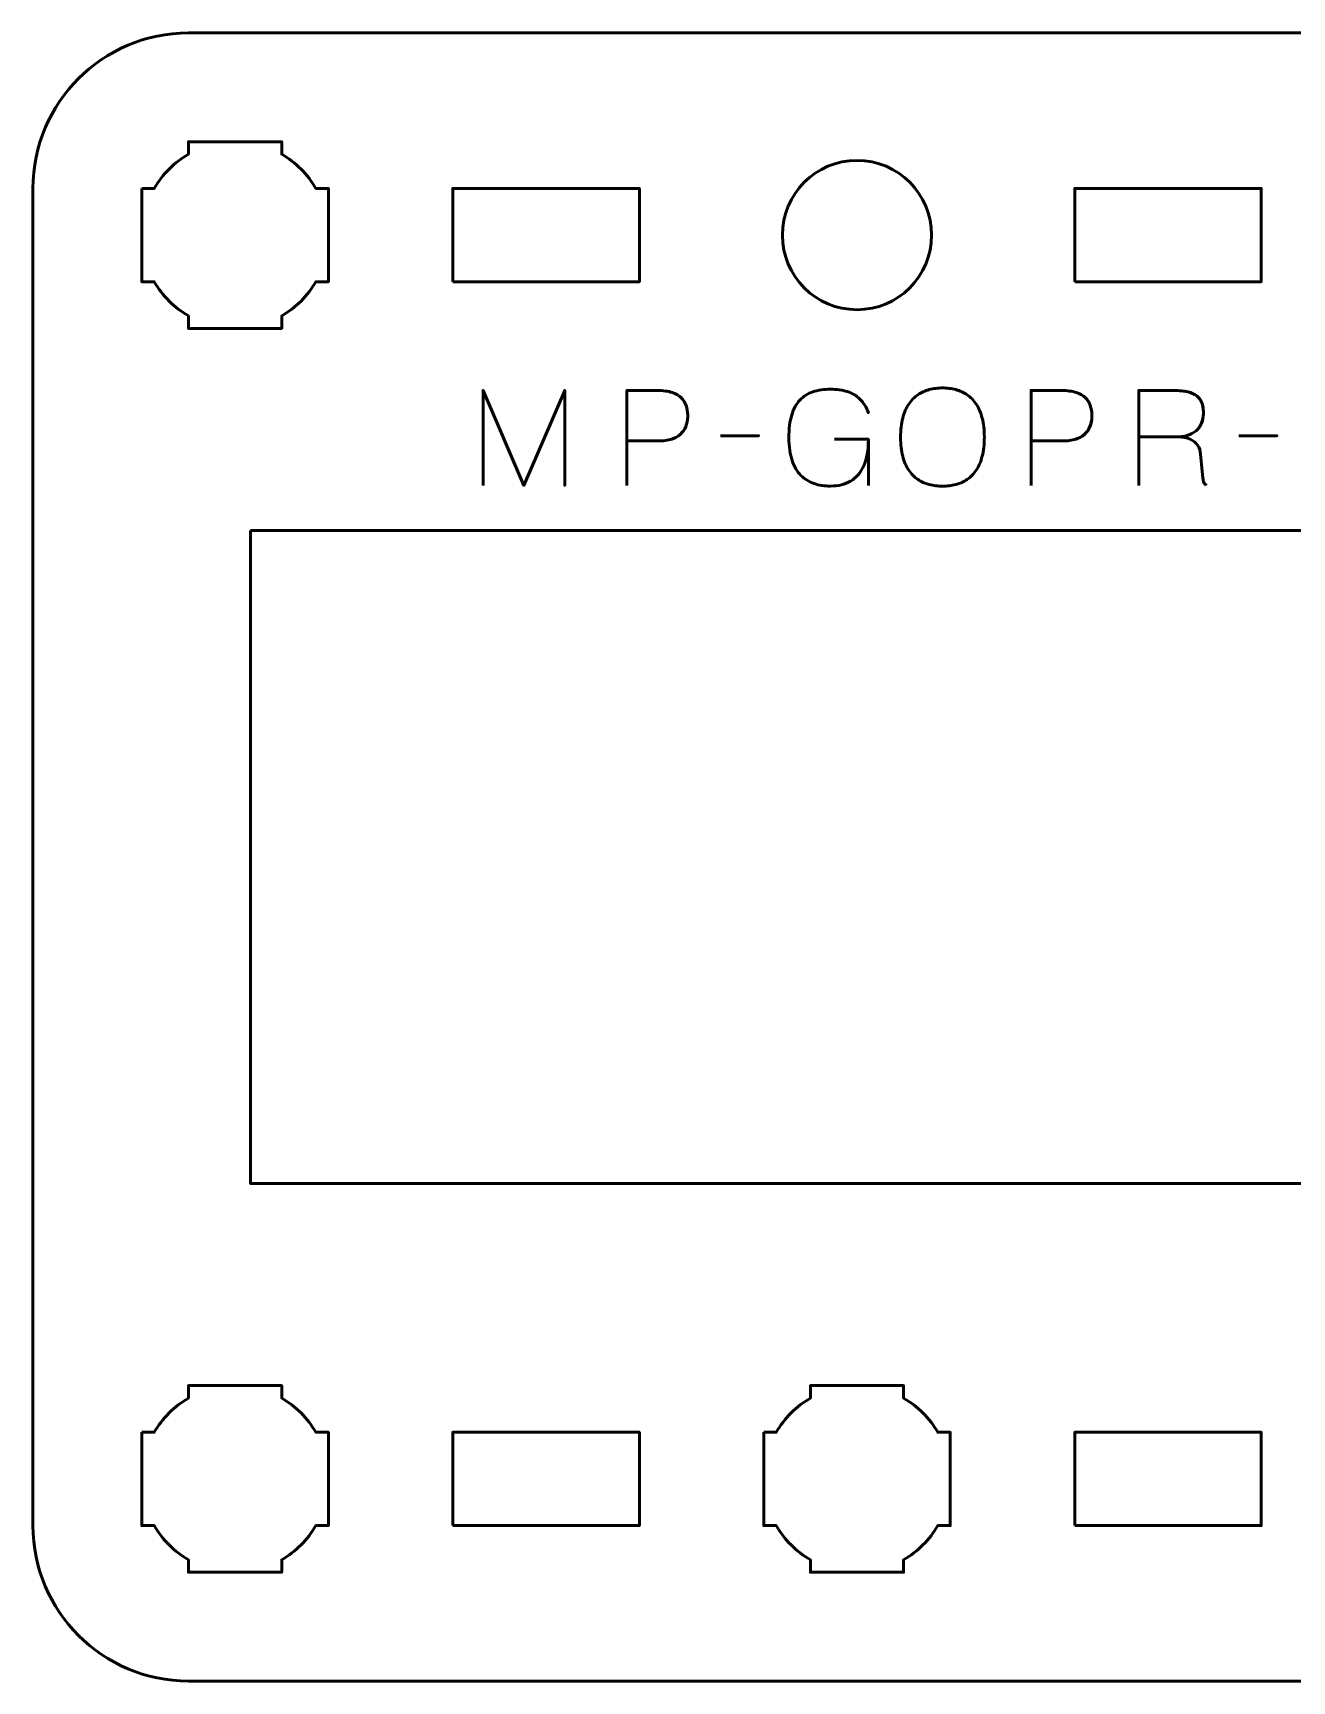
# Model space of a CAD drawing. Header units: centimetres. Extents: x -30.1 to 9.2, y -17.5 to -12.2.
# Drawn here: x -14.15 to -10.1, y -17.5 to -12.2 of the extents above; entities that cross this region are included whole.
import ezdxf

# ---------------------------------------------------------------- set-up
doc = ezdxf.new("R2010")
doc.units = ezdxf.units.CM
doc.header["$MEASUREMENT"] = 0
doc.layers.add('Layer 1', color=7, linetype='Continuous')

msp = doc.modelspace()

# ---------------------------------------------------------------- linework, layer by layer
at = {"layer": 'Layer 1', "lineweight": 53}
for points in [[(-12.8, -13), (-12.2, -13), (-12.2, -12.7), (-12.8, -12.7), (-12.8, -13)], [(-10.8, -13), (-10.2, -13), (-10.2, -12.7), (-10.8, -12.7), (-10.8, -13)], [(-12.8, -17), (-12.2, -17), (-12.2, -16.7), (-12.8, -16.7), (-12.8, -17)], [(-10.8, -17), (-10.2, -17), (-10.2, -16.7), (-10.8, -16.7), (-10.8, -17)]]:
    msp.add_lwpolyline(points, close=True, dxfattribs=at)
msp.add_ellipse((-11.5, -12.85), major_axis=(0, 0.24), ratio=1, dxfattribs=at)
for points, knots in [([(-14.15, -17), (-14.15, -17), (-14.15, -12.7), (-14.15, -12.7), (-14.15, -12.7), (-14.15, -12.42391), (-13.92609, -12.2), (-13.65, -12.2), (-13.65, -12.2), (-13.65, -12.2), (-7.35, -12.2), (-7.35, -12.2), (-7.35, -12.2), (-7.07391, -12.2), (-6.85, -12.42391), (-6.85, -12.7), (-6.85, -12.7), (-6.85, -12.7), (-6.85, -17), (-6.85, -17), (-6.85, -17), (-6.85, -17.27609), (-7.07391, -17.5), (-7.35, -17.5), (-7.35, -17.5), (-7.35, -17.5), (-13.65, -17.5), (-13.65, -17.5), (-13.65, -17.5), (-13.92609, -17.5), (-14.15, -17.27609), (-14.15, -17)], [0, 0, 0, 0, 0.125, 0.125, 0.125, 0.125, 0.25, 0.25, 0.25, 0.25, 0.375, 0.375, 0.375, 0.375, 0.5, 0.5, 0.5, 0.5, 0.625, 0.625, 0.625, 0.625, 0.75, 0.75, 0.75, 0.75, 0.875, 0.875, 0.875, 0.875, 1, 1, 1, 1]), ([(-13.8, -12.7), (-13.8, -12.7), (-13.75985, -12.7), (-13.75985, -12.7), (-13.75985, -12.7), (-13.7335, -12.65447), (-13.69553, -12.6165), (-13.65, -12.59015), (-13.65, -12.59015), (-13.65, -12.59015), (-13.65, -12.55), (-13.65, -12.55), (-13.65, -12.55), (-13.65, -12.55), (-13.5, -12.55), (-13.5, -12.55), (-13.5, -12.55), (-13.5, -12.55), (-13.35, -12.55), (-13.35, -12.55), (-13.35, -12.55), (-13.35, -12.55), (-13.35, -12.59015), (-13.35, -12.59015), (-13.35, -12.59015), (-13.30447, -12.6165), (-13.2665, -12.65447), (-13.24015, -12.7), (-13.24015, -12.7), (-13.24015, -12.7), (-13.2, -12.7), (-13.2, -12.7), (-13.2, -12.7), (-13.2, -12.7), (-13.2, -12.85), (-13.2, -12.85), (-13.2, -12.85), (-13.2, -12.85), (-13.2, -13), (-13.2, -13), (-13.2, -13), (-13.2, -13), (-13.24015, -13), (-13.24015, -13), (-13.24015, -13), (-13.2665, -13.04553), (-13.30447, -13.0835), (-13.35, -13.10985), (-13.35, -13.10985), (-13.35, -13.10985), (-13.35, -13.15), (-13.35, -13.15), (-13.35, -13.15), (-13.35, -13.15), (-13.5, -13.15), (-13.5, -13.15), (-13.5, -13.15), (-13.5, -13.15), (-13.65, -13.15), (-13.65, -13.15), (-13.65, -13.15), (-13.65, -13.15), (-13.65, -13.10985), (-13.65, -13.10985), (-13.65, -13.10985), (-13.69553, -13.0835), (-13.7335, -13.04553), (-13.75985, -13), (-13.75985, -13), (-13.75985, -13), (-13.8, -13), (-13.8, -13), (-13.8, -13), (-13.8, -13), (-13.8, -12.85), (-13.8, -12.85), (-13.8, -12.85), (-13.8, -12.85), (-13.8, -12.7), (-13.8, -12.7)], [0, 0, 0, 0, 0.05, 0.05, 0.05, 0.05, 0.1, 0.1, 0.1, 0.1, 0.15, 0.15, 0.15, 0.15, 0.2, 0.2, 0.2, 0.2, 0.25, 0.25, 0.25, 0.25, 0.3, 0.3, 0.3, 0.3, 0.35, 0.35, 0.35, 0.35, 0.4, 0.4, 0.4, 0.4, 0.45, 0.45, 0.45, 0.45, 0.5, 0.5, 0.5, 0.5, 0.55, 0.55, 0.55, 0.55, 0.6, 0.6, 0.6, 0.6, 0.65, 0.65, 0.65, 0.65, 0.7, 0.7, 0.7, 0.7, 0.75, 0.75, 0.75, 0.75, 0.8, 0.8, 0.8, 0.8, 0.85, 0.85, 0.85, 0.85, 0.9, 0.9, 0.9, 0.9, 0.95, 0.95, 0.95, 0.95, 1, 1, 1, 1]), ([(-13.44998, -13.8), (-13.44998, -13.8), (-7.54998, -13.8), (-7.54998, -13.8), (-7.54998, -13.8), (-7.54998, -13.8), (-7.54998, -15.9), (-7.54998, -15.9), (-7.54998, -15.9), (-7.54998, -15.9), (-13.44998, -15.9), (-13.44998, -15.9), (-13.44998, -15.9), (-13.44998, -15.9), (-13.44998, -13.8), (-13.44998, -13.8)], [0, 0, 0, 0, 0.25, 0.25, 0.25, 0.25, 0.5, 0.5, 0.5, 0.5, 0.75, 0.75, 0.75, 0.75, 1, 1, 1, 1]), ([(-13.8, -16.7), (-13.8, -16.7), (-13.75985, -16.7), (-13.75985, -16.7), (-13.75985, -16.7), (-13.7335, -16.65447), (-13.69553, -16.6165), (-13.65, -16.59015), (-13.65, -16.59015), (-13.65, -16.59015), (-13.65, -16.55), (-13.65, -16.55), (-13.65, -16.55), (-13.65, -16.55), (-13.5, -16.55), (-13.5, -16.55), (-13.5, -16.55), (-13.5, -16.55), (-13.35, -16.55), (-13.35, -16.55), (-13.35, -16.55), (-13.35, -16.55), (-13.35, -16.59015), (-13.35, -16.59015), (-13.35, -16.59015), (-13.30447, -16.6165), (-13.2665, -16.65447), (-13.24015, -16.7), (-13.24015, -16.7), (-13.24015, -16.7), (-13.2, -16.7), (-13.2, -16.7), (-13.2, -16.7), (-13.2, -16.7), (-13.2, -16.85), (-13.2, -16.85), (-13.2, -16.85), (-13.2, -16.85), (-13.2, -17), (-13.2, -17), (-13.2, -17), (-13.2, -17), (-13.24015, -17), (-13.24015, -17), (-13.24015, -17), (-13.2665, -17.04553), (-13.30447, -17.0835), (-13.35, -17.10985), (-13.35, -17.10985), (-13.35, -17.10985), (-13.35, -17.15), (-13.35, -17.15), (-13.35, -17.15), (-13.35, -17.15), (-13.5, -17.15), (-13.5, -17.15), (-13.5, -17.15), (-13.5, -17.15), (-13.65, -17.15), (-13.65, -17.15), (-13.65, -17.15), (-13.65, -17.15), (-13.65, -17.10985), (-13.65, -17.10985), (-13.65, -17.10985), (-13.69553, -17.0835), (-13.7335, -17.04553), (-13.75985, -17), (-13.75985, -17), (-13.75985, -17), (-13.8, -17), (-13.8, -17), (-13.8, -17), (-13.8, -17), (-13.8, -16.85), (-13.8, -16.85), (-13.8, -16.85), (-13.8, -16.85), (-13.8, -16.7), (-13.8, -16.7)], [0, 0, 0, 0, 0.05, 0.05, 0.05, 0.05, 0.1, 0.1, 0.1, 0.1, 0.15, 0.15, 0.15, 0.15, 0.2, 0.2, 0.2, 0.2, 0.25, 0.25, 0.25, 0.25, 0.3, 0.3, 0.3, 0.3, 0.35, 0.35, 0.35, 0.35, 0.4, 0.4, 0.4, 0.4, 0.45, 0.45, 0.45, 0.45, 0.5, 0.5, 0.5, 0.5, 0.55, 0.55, 0.55, 0.55, 0.6, 0.6, 0.6, 0.6, 0.65, 0.65, 0.65, 0.65, 0.7, 0.7, 0.7, 0.7, 0.75, 0.75, 0.75, 0.75, 0.8, 0.8, 0.8, 0.8, 0.85, 0.85, 0.85, 0.85, 0.9, 0.9, 0.9, 0.9, 0.95, 0.95, 0.95, 0.95, 1, 1, 1, 1]), ([(-11.8, -16.7), (-11.8, -16.7), (-11.75985, -16.7), (-11.75985, -16.7), (-11.75985, -16.7), (-11.7335, -16.65447), (-11.69553, -16.6165), (-11.65, -16.59015), (-11.65, -16.59015), (-11.65, -16.59015), (-11.65, -16.55), (-11.65, -16.55), (-11.65, -16.55), (-11.65, -16.55), (-11.5, -16.55), (-11.5, -16.55), (-11.5, -16.55), (-11.5, -16.55), (-11.35, -16.55), (-11.35, -16.55), (-11.35, -16.55), (-11.35, -16.55), (-11.35, -16.59015), (-11.35, -16.59015), (-11.35, -16.59015), (-11.30447, -16.6165), (-11.2665, -16.65447), (-11.24015, -16.7), (-11.24015, -16.7), (-11.24015, -16.7), (-11.2, -16.7), (-11.2, -16.7), (-11.2, -16.7), (-11.2, -16.7), (-11.2, -16.85), (-11.2, -16.85), (-11.2, -16.85), (-11.2, -16.85), (-11.2, -17), (-11.2, -17), (-11.2, -17), (-11.2, -17), (-11.24015, -17), (-11.24015, -17), (-11.24015, -17), (-11.2665, -17.04553), (-11.30447, -17.0835), (-11.35, -17.10985), (-11.35, -17.10985), (-11.35, -17.10985), (-11.35, -17.15), (-11.35, -17.15), (-11.35, -17.15), (-11.35, -17.15), (-11.5, -17.15), (-11.5, -17.15), (-11.5, -17.15), (-11.5, -17.15), (-11.65, -17.15), (-11.65, -17.15), (-11.65, -17.15), (-11.65, -17.15), (-11.65, -17.10985), (-11.65, -17.10985), (-11.65, -17.10985), (-11.69553, -17.0835), (-11.7335, -17.04553), (-11.75985, -17), (-11.75985, -17), (-11.75985, -17), (-11.8, -17), (-11.8, -17), (-11.8, -17), (-11.8, -17), (-11.8, -16.85), (-11.8, -16.85), (-11.8, -16.85), (-11.8, -16.85), (-11.8, -16.7), (-11.8, -16.7)], [0, 0, 0, 0, 0.05, 0.05, 0.05, 0.05, 0.1, 0.1, 0.1, 0.1, 0.15, 0.15, 0.15, 0.15, 0.2, 0.2, 0.2, 0.2, 0.25, 0.25, 0.25, 0.25, 0.3, 0.3, 0.3, 0.3, 0.35, 0.35, 0.35, 0.35, 0.4, 0.4, 0.4, 0.4, 0.45, 0.45, 0.45, 0.45, 0.5, 0.5, 0.5, 0.5, 0.55, 0.55, 0.55, 0.55, 0.6, 0.6, 0.6, 0.6, 0.65, 0.65, 0.65, 0.65, 0.7, 0.7, 0.7, 0.7, 0.75, 0.75, 0.75, 0.75, 0.8, 0.8, 0.8, 0.8, 0.85, 0.85, 0.85, 0.85, 0.9, 0.9, 0.9, 0.9, 0.95, 0.95, 0.95, 0.95, 1, 1, 1, 1])]:
    msp.add_open_spline(points, degree=3, knots=knots, dxfattribs=at)
at = {"layer": 'Layer 1', "color": 5, "lineweight": 53}
for points, knots in [([(-12.70258, -13.65494), (-12.70258, -13.65494), (-12.70258, -13.34972), (-12.70258, -13.34972), (-12.70258, -13.34972), (-12.70258, -13.34972), (-12.57135, -13.65494), (-12.57135, -13.65494), (-12.57135, -13.65494), (-12.57135, -13.65494), (-12.43969, -13.34972), (-12.43969, -13.34972), (-12.43969, -13.34972), (-12.43969, -13.34972), (-12.43969, -13.65494), (-12.43969, -13.65494), (-12.43969, -13.65494), (-12.43969, -13.65494), (-12.43969, -13.34972), (-12.43969, -13.34972), (-12.43969, -13.34972), (-12.43969, -13.34972), (-12.57135, -13.65494), (-12.57135, -13.65494), (-12.57135, -13.65494), (-12.57135, -13.65494), (-12.70258, -13.34972), (-12.70258, -13.34972), (-12.70258, -13.34972), (-12.70258, -13.34972), (-12.70258, -13.65494), (-12.70258, -13.65494)], [0, 0, 0, 0, 0.125, 0.125, 0.125, 0.125, 0.25, 0.25, 0.25, 0.25, 0.375, 0.375, 0.375, 0.375, 0.5, 0.5, 0.5, 0.5, 0.625, 0.625, 0.625, 0.625, 0.75, 0.75, 0.75, 0.75, 0.875, 0.875, 0.875, 0.875, 1, 1, 1, 1]), ([(-12.23988, -13.65494), (-12.23988, -13.65494), (-12.23988, -13.34972), (-12.23988, -13.34972), (-12.23988, -13.34972), (-12.23988, -13.34972), (-12.14251, -13.34972), (-12.14251, -13.34972), (-12.14251, -13.34972), (-12.12304, -13.34979), (-12.10703, -13.35198), (-12.0944, -13.35621), (-12.0944, -13.35621), (-12.08184, -13.36037), (-12.07196, -13.36616), (-12.06483, -13.3735), (-12.06483, -13.3735), (-12.05771, -13.38076), (-12.05263, -13.38909), (-12.04952, -13.39847), (-12.04952, -13.39847), (-12.04649, -13.40786), (-12.04473, -13.41766), (-12.0443, -13.42804), (-12.0443, -13.42804), (-12.04381, -13.43841), (-12.04501, -13.44857), (-12.04783, -13.45844), (-12.04783, -13.45844), (-12.05072, -13.46832), (-12.05559, -13.47728), (-12.06258, -13.48533), (-12.06258, -13.48533), (-12.06949, -13.49337), (-12.07887, -13.49979), (-12.09066, -13.50452), (-12.09066, -13.50452), (-12.10244, -13.50931), (-12.11704, -13.51171), (-12.13447, -13.51185), (-12.13447, -13.51185), (-12.13447, -13.51185), (-12.23988, -13.51185), (-12.23988, -13.51185), (-12.23988, -13.51185), (-12.23988, -13.51185), (-12.13447, -13.51185), (-12.13447, -13.51185), (-12.13447, -13.51185), (-12.1174, -13.51171), (-12.10293, -13.50931), (-12.09122, -13.50452), (-12.09122, -13.50452), (-12.07944, -13.49979), (-12.07005, -13.49337), (-12.063, -13.48533), (-12.063, -13.48533), (-12.05601, -13.47728), (-12.051, -13.46832), (-12.04804, -13.45844), (-12.04804, -13.45844), (-12.04508, -13.44857), (-12.04381, -13.43841), (-12.0443, -13.42804), (-12.0443, -13.42804), (-12.04473, -13.41766), (-12.04649, -13.40786), (-12.04966, -13.39847), (-12.04966, -13.39847), (-12.05277, -13.38909), (-12.05799, -13.38076), (-12.06512, -13.3735), (-12.06512, -13.3735), (-12.07231, -13.36616), (-12.08219, -13.36037), (-12.09475, -13.35621), (-12.09475, -13.35621), (-12.10738, -13.35198), (-12.12325, -13.34979), (-12.14251, -13.34972), (-12.14251, -13.34972), (-12.14251, -13.34972), (-12.23988, -13.34972), (-12.23988, -13.34972), (-12.23988, -13.34972), (-12.23988, -13.34972), (-12.23988, -13.65494), (-12.23988, -13.65494)], [0, 0, 0, 0, 0.0454545, 0.0454545, 0.0454545, 0.0454545, 0.0909091, 0.0909091, 0.0909091, 0.0909091, 0.1363636, 0.1363636, 0.1363636, 0.1363636, 0.1818182, 0.1818182, 0.1818182, 0.1818182, 0.2272727, 0.2272727, 0.2272727, 0.2272727, 0.2727273, 0.2727273, 0.2727273, 0.2727273, 0.3181818, 0.3181818, 0.3181818, 0.3181818, 0.3636364, 0.3636364, 0.3636364, 0.3636364, 0.4090909, 0.4090909, 0.4090909, 0.4090909, 0.4545455, 0.4545455, 0.4545455, 0.4545455, 0.5, 0.5, 0.5, 0.5, 0.5454545, 0.5454545, 0.5454545, 0.5454545, 0.5909091, 0.5909091, 0.5909091, 0.5909091, 0.6363636, 0.6363636, 0.6363636, 0.6363636, 0.6818182, 0.6818182, 0.6818182, 0.6818182, 0.7272727, 0.7272727, 0.7272727, 0.7272727, 0.7727273, 0.7727273, 0.7727273, 0.7727273, 0.8181818, 0.8181818, 0.8181818, 0.8181818, 0.8636364, 0.8636364, 0.8636364, 0.8636364, 0.9090909, 0.9090909, 0.9090909, 0.9090909, 0.9545455, 0.9545455, 0.9545455, 0.9545455, 1, 1, 1, 1]), ([(-11.57229, -13.50677), (-11.57229, -13.50677), (-11.4635, -13.50677), (-11.4635, -13.50677), (-11.4635, -13.50677), (-11.46364, -13.54142), (-11.46858, -13.56985), (-11.47846, -13.592), (-11.47846, -13.592), (-11.48833, -13.61423), (-11.5023, -13.6306), (-11.52051, -13.64125), (-11.52051, -13.64125), (-11.53871, -13.65184), (-11.5603, -13.65713), (-11.58542, -13.65706), (-11.58542, -13.65706), (-11.60426, -13.65713), (-11.62175, -13.65452), (-11.63791, -13.64908), (-11.63791, -13.64908), (-11.65407, -13.64372), (-11.66825, -13.63497), (-11.68039, -13.62291), (-11.68039, -13.62291), (-11.69252, -13.61084), (-11.70205, -13.5949), (-11.70882, -13.57507), (-11.70882, -13.57507), (-11.71559, -13.55525), (-11.71905, -13.5309), (-11.71919, -13.50212), (-11.71919, -13.50212), (-11.71912, -13.47319), (-11.71609, -13.44878), (-11.71009, -13.42874), (-11.71009, -13.42874), (-11.70402, -13.40877), (-11.69527, -13.39269), (-11.6837, -13.38048), (-11.6837, -13.38048), (-11.6722, -13.36835), (-11.65816, -13.35953), (-11.64165, -13.35402), (-11.64165, -13.35402), (-11.62514, -13.34852), (-11.60644, -13.34584), (-11.58542, -13.34591), (-11.58542, -13.34591), (-11.56545, -13.34584), (-11.54753, -13.34831), (-11.53158, -13.35332), (-11.53158, -13.35332), (-11.51564, -13.35833), (-11.50195, -13.36637), (-11.49052, -13.37745), (-11.49052, -13.37745), (-11.47902, -13.38852), (-11.47006, -13.40313), (-11.4635, -13.42126), (-11.4635, -13.42126), (-11.47006, -13.40313), (-11.47902, -13.38852), (-11.49052, -13.37745), (-11.49052, -13.37745), (-11.50195, -13.36637), (-11.51564, -13.35833), (-11.53158, -13.35332), (-11.53158, -13.35332), (-11.54753, -13.34831), (-11.56545, -13.34584), (-11.58542, -13.34591), (-11.58542, -13.34591), (-11.60644, -13.34584), (-11.62514, -13.34852), (-11.64165, -13.35402), (-11.64165, -13.35402), (-11.65816, -13.35953), (-11.6722, -13.36835), (-11.6837, -13.38048), (-11.6837, -13.38048), (-11.69527, -13.39269), (-11.70402, -13.40877), (-11.71009, -13.42874), (-11.71009, -13.42874), (-11.71609, -13.44878), (-11.71912, -13.47319), (-11.71919, -13.50212), (-11.71919, -13.50212), (-11.71905, -13.5309), (-11.71559, -13.55525), (-11.70882, -13.57507), (-11.70882, -13.57507), (-11.70205, -13.5949), (-11.69252, -13.61084), (-11.68039, -13.62291), (-11.68039, -13.62291), (-11.66825, -13.63497), (-11.65407, -13.64372), (-11.63791, -13.64908), (-11.63791, -13.64908), (-11.62175, -13.65452), (-11.60426, -13.65713), (-11.58542, -13.65706), (-11.58542, -13.65706), (-11.5603, -13.65713), (-11.53871, -13.65184), (-11.52051, -13.64125), (-11.52051, -13.64125), (-11.5023, -13.6306), (-11.48833, -13.61423), (-11.47846, -13.592), (-11.47846, -13.592), (-11.46858, -13.56985), (-11.46364, -13.54142), (-11.4635, -13.50677), (-11.4635, -13.50677), (-11.4635, -13.50677), (-11.57229, -13.50677), (-11.57229, -13.50677)], [0, 0, 0, 0, 0.0333333, 0.0333333, 0.0333333, 0.0333333, 0.0666667, 0.0666667, 0.0666667, 0.0666667, 0.1, 0.1, 0.1, 0.1, 0.1333333, 0.1333333, 0.1333333, 0.1333333, 0.1666667, 0.1666667, 0.1666667, 0.1666667, 0.2, 0.2, 0.2, 0.2, 0.2333333, 0.2333333, 0.2333333, 0.2333333, 0.2666667, 0.2666667, 0.2666667, 0.2666667, 0.3, 0.3, 0.3, 0.3, 0.3333333, 0.3333333, 0.3333333, 0.3333333, 0.3666667, 0.3666667, 0.3666667, 0.3666667, 0.4, 0.4, 0.4, 0.4, 0.4333333, 0.4333333, 0.4333333, 0.4333333, 0.4666667, 0.4666667, 0.4666667, 0.4666667, 0.5, 0.5, 0.5, 0.5, 0.5333333, 0.5333333, 0.5333333, 0.5333333, 0.5666667, 0.5666667, 0.5666667, 0.5666667, 0.6, 0.6, 0.6, 0.6, 0.6333333, 0.6333333, 0.6333333, 0.6333333, 0.6666667, 0.6666667, 0.6666667, 0.6666667, 0.7, 0.7, 0.7, 0.7, 0.7333333, 0.7333333, 0.7333333, 0.7333333, 0.7666667, 0.7666667, 0.7666667, 0.7666667, 0.8, 0.8, 0.8, 0.8, 0.8333333, 0.8333333, 0.8333333, 0.8333333, 0.8666667, 0.8666667, 0.8666667, 0.8666667, 0.9, 0.9, 0.9, 0.9, 0.9333333, 0.9333333, 0.9333333, 0.9333333, 0.9666667, 0.9666667, 0.9666667, 0.9666667, 1, 1, 1, 1]), ([(-11.22516, -13.65748), (-11.21027, -13.65755), (-11.19616, -13.65579), (-11.18269, -13.65233), (-11.18269, -13.65233), (-11.16928, -13.6488), (-11.15701, -13.6433), (-11.14579, -13.63568), (-11.14579, -13.63568), (-11.13457, -13.62813), (-11.12483, -13.61818), (-11.11658, -13.6059), (-11.11658, -13.6059), (-11.10832, -13.59363), (-11.10197, -13.57874), (-11.09746, -13.56124), (-11.09746, -13.56124), (-11.09287, -13.54375), (-11.09061, -13.52335), (-11.09054, -13.5), (-11.09054, -13.5), (-11.09061, -13.47665), (-11.09287, -13.45626), (-11.09746, -13.43869), (-11.09746, -13.43869), (-11.10197, -13.42112), (-11.10832, -13.40616), (-11.11658, -13.39382), (-11.11658, -13.39382), (-11.12483, -13.38147), (-11.13457, -13.37145), (-11.14579, -13.36376), (-11.14579, -13.36376), (-11.15701, -13.35607), (-11.16928, -13.3505), (-11.18269, -13.3469), (-11.18269, -13.3469), (-11.19616, -13.34337), (-11.21027, -13.34161), (-11.22516, -13.34168), (-11.22516, -13.34168), (-11.24005, -13.34161), (-11.25416, -13.34337), (-11.26764, -13.3469), (-11.26764, -13.3469), (-11.28104, -13.3505), (-11.29332, -13.35607), (-11.30454, -13.36376), (-11.30454, -13.36376), (-11.31575, -13.37145), (-11.32549, -13.38147), (-11.33375, -13.39382), (-11.33375, -13.39382), (-11.342, -13.40616), (-11.34835, -13.42112), (-11.35287, -13.43869), (-11.35287, -13.43869), (-11.35745, -13.45626), (-11.35971, -13.47665), (-11.35978, -13.5), (-11.35978, -13.5), (-11.35971, -13.52335), (-11.35745, -13.54375), (-11.35287, -13.56124), (-11.35287, -13.56124), (-11.34835, -13.57874), (-11.342, -13.59363), (-11.33375, -13.6059), (-11.33375, -13.6059), (-11.32549, -13.61818), (-11.31575, -13.62813), (-11.30454, -13.63568), (-11.30454, -13.63568), (-11.29332, -13.6433), (-11.28104, -13.6488), (-11.26764, -13.65233), (-11.26764, -13.65233), (-11.25416, -13.65579), (-11.24005, -13.65755), (-11.22516, -13.65748)], [0, 0, 0, 0, 0.05, 0.05, 0.05, 0.05, 0.1, 0.1, 0.1, 0.1, 0.15, 0.15, 0.15, 0.15, 0.2, 0.2, 0.2, 0.2, 0.25, 0.25, 0.25, 0.25, 0.3, 0.3, 0.3, 0.3, 0.35, 0.35, 0.35, 0.35, 0.4, 0.4, 0.4, 0.4, 0.45, 0.45, 0.45, 0.45, 0.5, 0.5, 0.5, 0.5, 0.55, 0.55, 0.55, 0.55, 0.6, 0.6, 0.6, 0.6, 0.65, 0.65, 0.65, 0.65, 0.7, 0.7, 0.7, 0.7, 0.75, 0.75, 0.75, 0.75, 0.8, 0.8, 0.8, 0.8, 0.85, 0.85, 0.85, 0.85, 0.9, 0.9, 0.9, 0.9, 0.95, 0.95, 0.95, 0.95, 1, 1, 1, 1]), ([(-11.22516, -13.65748), (-11.21027, -13.65755), (-11.19616, -13.65579), (-11.18269, -13.65233), (-11.18269, -13.65233), (-11.16928, -13.6488), (-11.15701, -13.6433), (-11.14579, -13.63568), (-11.14579, -13.63568), (-11.13457, -13.62813), (-11.12483, -13.61818), (-11.11658, -13.6059), (-11.11658, -13.6059), (-11.10832, -13.59363), (-11.10197, -13.57874), (-11.09746, -13.56124), (-11.09746, -13.56124), (-11.09287, -13.54375), (-11.09061, -13.52335), (-11.09054, -13.5), (-11.09054, -13.5), (-11.09061, -13.47665), (-11.09287, -13.45626), (-11.09746, -13.43869), (-11.09746, -13.43869), (-11.10197, -13.42112), (-11.10832, -13.40616), (-11.11658, -13.39382), (-11.11658, -13.39382), (-11.12483, -13.38147), (-11.13457, -13.37145), (-11.14579, -13.36376), (-11.14579, -13.36376), (-11.15701, -13.35607), (-11.16928, -13.3505), (-11.18269, -13.3469), (-11.18269, -13.3469), (-11.19616, -13.34337), (-11.21027, -13.34161), (-11.22516, -13.34168), (-11.22516, -13.34168), (-11.24005, -13.34161), (-11.25416, -13.34337), (-11.26764, -13.3469), (-11.26764, -13.3469), (-11.28104, -13.3505), (-11.29332, -13.35607), (-11.30454, -13.36376), (-11.30454, -13.36376), (-11.31575, -13.37145), (-11.32549, -13.38147), (-11.33375, -13.39382), (-11.33375, -13.39382), (-11.342, -13.40616), (-11.34835, -13.42112), (-11.35287, -13.43869), (-11.35287, -13.43869), (-11.35745, -13.45626), (-11.35971, -13.47665), (-11.35978, -13.5), (-11.35978, -13.5), (-11.35971, -13.52335), (-11.35745, -13.54375), (-11.35287, -13.56124), (-11.35287, -13.56124), (-11.34835, -13.57874), (-11.342, -13.59363), (-11.33375, -13.6059), (-11.33375, -13.6059), (-11.32549, -13.61818), (-11.31575, -13.62813), (-11.30454, -13.63568), (-11.30454, -13.63568), (-11.29332, -13.6433), (-11.28104, -13.6488), (-11.26764, -13.65233), (-11.26764, -13.65233), (-11.25416, -13.65579), (-11.24005, -13.65755), (-11.22516, -13.65748)], [0, 0, 0, 0, 0.05, 0.05, 0.05, 0.05, 0.1, 0.1, 0.1, 0.1, 0.15, 0.15, 0.15, 0.15, 0.2, 0.2, 0.2, 0.2, 0.25, 0.25, 0.25, 0.25, 0.3, 0.3, 0.3, 0.3, 0.35, 0.35, 0.35, 0.35, 0.4, 0.4, 0.4, 0.4, 0.45, 0.45, 0.45, 0.45, 0.5, 0.5, 0.5, 0.5, 0.55, 0.55, 0.55, 0.55, 0.6, 0.6, 0.6, 0.6, 0.65, 0.65, 0.65, 0.65, 0.7, 0.7, 0.7, 0.7, 0.75, 0.75, 0.75, 0.75, 0.8, 0.8, 0.8, 0.8, 0.85, 0.85, 0.85, 0.85, 0.9, 0.9, 0.9, 0.9, 0.95, 0.95, 0.95, 0.95, 1, 1, 1, 1]), ([(-10.94026, -13.65494), (-10.94026, -13.65494), (-10.94026, -13.34972), (-10.94026, -13.34972), (-10.94026, -13.34972), (-10.94026, -13.34972), (-10.84289, -13.34972), (-10.84289, -13.34972), (-10.84289, -13.34972), (-10.82342, -13.34979), (-10.80741, -13.35198), (-10.79478, -13.35621), (-10.79478, -13.35621), (-10.78222, -13.36037), (-10.77234, -13.36616), (-10.76521, -13.3735), (-10.76521, -13.3735), (-10.75809, -13.38076), (-10.75301, -13.38909), (-10.7499, -13.39847), (-10.7499, -13.39847), (-10.74687, -13.40786), (-10.74511, -13.41766), (-10.74468, -13.42804), (-10.74468, -13.42804), (-10.74419, -13.43841), (-10.74539, -13.44857), (-10.74821, -13.45844), (-10.74821, -13.45844), (-10.7511, -13.46832), (-10.75597, -13.47728), (-10.76296, -13.48533), (-10.76296, -13.48533), (-10.76987, -13.49337), (-10.77925, -13.49979), (-10.79104, -13.50452), (-10.79104, -13.50452), (-10.80282, -13.50931), (-10.81742, -13.51171), (-10.83485, -13.51185), (-10.83485, -13.51185), (-10.83485, -13.51185), (-10.94026, -13.51185), (-10.94026, -13.51185), (-10.94026, -13.51185), (-10.94026, -13.51185), (-10.83485, -13.51185), (-10.83485, -13.51185), (-10.83485, -13.51185), (-10.81778, -13.51171), (-10.80331, -13.50931), (-10.7916, -13.50452), (-10.7916, -13.50452), (-10.77982, -13.49979), (-10.77043, -13.49337), (-10.76338, -13.48533), (-10.76338, -13.48533), (-10.75639, -13.47728), (-10.75138, -13.46832), (-10.74842, -13.45844), (-10.74842, -13.45844), (-10.74546, -13.44857), (-10.74419, -13.43841), (-10.74468, -13.42804), (-10.74468, -13.42804), (-10.74511, -13.41766), (-10.74687, -13.40786), (-10.75004, -13.39847), (-10.75004, -13.39847), (-10.75315, -13.38909), (-10.75837, -13.38076), (-10.7655, -13.3735), (-10.7655, -13.3735), (-10.77269, -13.36616), (-10.78257, -13.36037), (-10.79513, -13.35621), (-10.79513, -13.35621), (-10.80776, -13.35198), (-10.82363, -13.34979), (-10.84289, -13.34972), (-10.84289, -13.34972), (-10.84289, -13.34972), (-10.94026, -13.34972), (-10.94026, -13.34972), (-10.94026, -13.34972), (-10.94026, -13.34972), (-10.94026, -13.65494), (-10.94026, -13.65494)], [0, 0, 0, 0, 0.0454545, 0.0454545, 0.0454545, 0.0454545, 0.0909091, 0.0909091, 0.0909091, 0.0909091, 0.1363636, 0.1363636, 0.1363636, 0.1363636, 0.1818182, 0.1818182, 0.1818182, 0.1818182, 0.2272727, 0.2272727, 0.2272727, 0.2272727, 0.2727273, 0.2727273, 0.2727273, 0.2727273, 0.3181818, 0.3181818, 0.3181818, 0.3181818, 0.3636364, 0.3636364, 0.3636364, 0.3636364, 0.4090909, 0.4090909, 0.4090909, 0.4090909, 0.4545455, 0.4545455, 0.4545455, 0.4545455, 0.5, 0.5, 0.5, 0.5, 0.5454545, 0.5454545, 0.5454545, 0.5454545, 0.5909091, 0.5909091, 0.5909091, 0.5909091, 0.6363636, 0.6363636, 0.6363636, 0.6363636, 0.6818182, 0.6818182, 0.6818182, 0.6818182, 0.7272727, 0.7272727, 0.7272727, 0.7272727, 0.7727273, 0.7727273, 0.7727273, 0.7727273, 0.8181818, 0.8181818, 0.8181818, 0.8181818, 0.8636364, 0.8636364, 0.8636364, 0.8636364, 0.9090909, 0.9090909, 0.9090909, 0.9090909, 0.9545455, 0.9545455, 0.9545455, 0.9545455, 1, 1, 1, 1]), ([(-10.59398, -13.65494), (-10.59398, -13.65494), (-10.59398, -13.34972), (-10.59398, -13.34972), (-10.59398, -13.34972), (-10.59398, -13.34972), (-10.48264, -13.34972), (-10.48264, -13.34972), (-10.48264, -13.34972), (-10.46712, -13.34972), (-10.45386, -13.35078), (-10.44292, -13.35282), (-10.44292, -13.35282), (-10.43192, -13.35487), (-10.42281, -13.35783), (-10.41562, -13.36171), (-10.41562, -13.36171), (-10.40842, -13.36559), (-10.40278, -13.37032), (-10.39861, -13.37589), (-10.39861, -13.37589), (-10.39438, -13.3814), (-10.39142, -13.38768), (-10.38951, -13.39466), (-10.38951, -13.39466), (-10.38761, -13.40165), (-10.38648, -13.4092), (-10.38613, -13.41745), (-10.38613, -13.41745), (-10.38563, -13.42782), (-10.38676, -13.43784), (-10.38944, -13.44751), (-10.38944, -13.44751), (-10.39219, -13.45724), (-10.39692, -13.46592), (-10.40362, -13.47368), (-10.40362, -13.47368), (-10.4104, -13.48145), (-10.4195, -13.48758), (-10.43107, -13.49217), (-10.43107, -13.49217), (-10.44264, -13.49669), (-10.45696, -13.49908), (-10.47418, -13.49915), (-10.47418, -13.49915), (-10.47418, -13.49915), (-10.59398, -13.49915), (-10.59398, -13.49915), (-10.59398, -13.49915), (-10.59398, -13.49915), (-10.47418, -13.49915), (-10.47418, -13.49915), (-10.47418, -13.49915), (-10.45732, -13.49908), (-10.44313, -13.49669), (-10.43163, -13.49217), (-10.43163, -13.49217), (-10.42013, -13.48758), (-10.41096, -13.48145), (-10.40412, -13.47368), (-10.40412, -13.47368), (-10.39727, -13.46592), (-10.39248, -13.45724), (-10.38965, -13.44751), (-10.38965, -13.44751), (-10.38683, -13.43784), (-10.38563, -13.42782), (-10.38613, -13.41745), (-10.38613, -13.41745), (-10.38655, -13.40715), (-10.38831, -13.39784), (-10.39142, -13.38951), (-10.39142, -13.38951), (-10.39445, -13.38126), (-10.39953, -13.37413), (-10.40659, -13.3682), (-10.40659, -13.3682), (-10.41364, -13.36228), (-10.42338, -13.35769), (-10.43573, -13.35452), (-10.43573, -13.35452), (-10.44807, -13.35134), (-10.46374, -13.34972), (-10.48264, -13.34972), (-10.48264, -13.34972), (-10.48264, -13.34972), (-10.59398, -13.34972), (-10.59398, -13.34972), (-10.59398, -13.34972), (-10.59398, -13.34972), (-10.59398, -13.65494), (-10.59398, -13.65494)], [0, 0, 0, 0, 0.0434783, 0.0434783, 0.0434783, 0.0434783, 0.0869565, 0.0869565, 0.0869565, 0.0869565, 0.1304348, 0.1304348, 0.1304348, 0.1304348, 0.173913, 0.173913, 0.173913, 0.173913, 0.2173913, 0.2173913, 0.2173913, 0.2173913, 0.2608696, 0.2608696, 0.2608696, 0.2608696, 0.3043478, 0.3043478, 0.3043478, 0.3043478, 0.3478261, 0.3478261, 0.3478261, 0.3478261, 0.3913043, 0.3913043, 0.3913043, 0.3913043, 0.4347826, 0.4347826, 0.4347826, 0.4347826, 0.4782609, 0.4782609, 0.4782609, 0.4782609, 0.5217391, 0.5217391, 0.5217391, 0.5217391, 0.5652174, 0.5652174, 0.5652174, 0.5652174, 0.6086957, 0.6086957, 0.6086957, 0.6086957, 0.6521739, 0.6521739, 0.6521739, 0.6521739, 0.6956522, 0.6956522, 0.6956522, 0.6956522, 0.7391304, 0.7391304, 0.7391304, 0.7391304, 0.7826087, 0.7826087, 0.7826087, 0.7826087, 0.826087, 0.826087, 0.826087, 0.826087, 0.8695652, 0.8695652, 0.8695652, 0.8695652, 0.9130435, 0.9130435, 0.9130435, 0.9130435, 0.9565217, 0.9565217, 0.9565217, 0.9565217, 1, 1, 1, 1]), ([(-11.93932, -13.49534), (-11.93932, -13.49534), (-11.81613, -13.49534), (-11.81613, -13.49534), (-11.81613, -13.49534), (-11.81613, -13.49534), (-11.93932, -13.49534), (-11.93932, -13.49534)], [0, 0, 0, 0, 0.5, 0.5, 0.5, 0.5, 1, 1, 1, 1]), ([(-11.4635, -13.65494), (-11.4635, -13.65494), (-11.4635, -13.50677), (-11.4635, -13.50677), (-11.4635, -13.50677), (-11.4635, -13.50677), (-11.4635, -13.65494), (-11.4635, -13.65494)], [0, 0, 0, 0, 0.5, 0.5, 0.5, 0.5, 1, 1, 1, 1]), ([(-10.37681, -13.65494), (-10.37963, -13.65289), (-10.38175, -13.65042), (-10.3833, -13.64753), (-10.3833, -13.64753), (-10.38486, -13.64464), (-10.38591, -13.64175), (-10.38655, -13.63892), (-10.38655, -13.63892), (-10.38711, -13.63617), (-10.3874, -13.63384), (-10.3874, -13.63208), (-10.3874, -13.63208), (-10.3874, -13.63208), (-10.39502, -13.55503), (-10.39502, -13.55503), (-10.39502, -13.55503), (-10.39586, -13.54396), (-10.39911, -13.53422), (-10.40468, -13.52589), (-10.40468, -13.52589), (-10.41033, -13.5175), (-10.41837, -13.51101), (-10.42895, -13.50628), (-10.42895, -13.50628), (-10.43947, -13.50162), (-10.45259, -13.49923), (-10.46825, -13.49915), (-10.46825, -13.49915), (-10.45259, -13.49923), (-10.43947, -13.50162), (-10.42895, -13.50628), (-10.42895, -13.50628), (-10.41837, -13.51101), (-10.41033, -13.5175), (-10.40468, -13.52589), (-10.40468, -13.52589), (-10.39911, -13.53422), (-10.39586, -13.54396), (-10.39502, -13.55503), (-10.39502, -13.55503), (-10.39502, -13.55503), (-10.3874, -13.63208), (-10.3874, -13.63208), (-10.3874, -13.63208), (-10.3874, -13.63384), (-10.38711, -13.63617), (-10.38655, -13.63892), (-10.38655, -13.63892), (-10.38591, -13.64175), (-10.38486, -13.64464), (-10.3833, -13.64753), (-10.3833, -13.64753), (-10.38175, -13.65042), (-10.37963, -13.65289), (-10.37681, -13.65494)], [0, 0, 0, 0, 0.0714286, 0.0714286, 0.0714286, 0.0714286, 0.1428571, 0.1428571, 0.1428571, 0.1428571, 0.2142857, 0.2142857, 0.2142857, 0.2142857, 0.2857143, 0.2857143, 0.2857143, 0.2857143, 0.3571429, 0.3571429, 0.3571429, 0.3571429, 0.4285714, 0.4285714, 0.4285714, 0.4285714, 0.5, 0.5, 0.5, 0.5, 0.5714286, 0.5714286, 0.5714286, 0.5714286, 0.6428571, 0.6428571, 0.6428571, 0.6428571, 0.7142857, 0.7142857, 0.7142857, 0.7142857, 0.7857143, 0.7857143, 0.7857143, 0.7857143, 0.8571429, 0.8571429, 0.8571429, 0.8571429, 0.9285714, 0.9285714, 0.9285714, 0.9285714, 1, 1, 1, 1]), ([(-10.27267, -13.49534), (-10.27267, -13.49534), (-10.14948, -13.49534), (-10.14948, -13.49534), (-10.14948, -13.49534), (-10.14948, -13.49534), (-10.27267, -13.49534), (-10.27267, -13.49534)], [0, 0, 0, 0, 0.5, 0.5, 0.5, 0.5, 1, 1, 1, 1])]:
    msp.add_open_spline(points, degree=3, knots=knots, dxfattribs=at)

doc.saveas('drawing.dxf')
